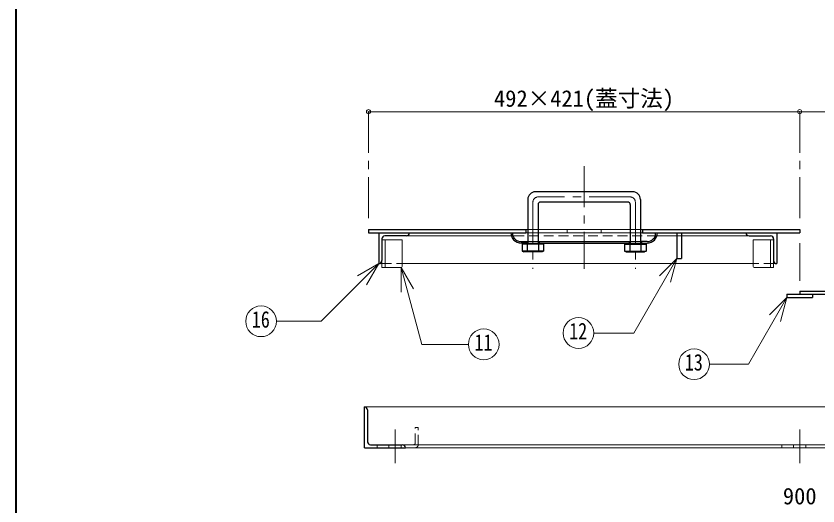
# Model space of a CAD drawing. Units: millimetres at full size, sheet at 1:8; details may follow other scales. Extents: x -1701 to 1539, y -1061 to 1187.
# Drawn here: x -1701 to -918, y -78 to 400 of the extents above; entities that cross this region are included whole.
import ezdxf
from ezdxf.enums import TextEntityAlignment as Align

# ---------------------------------------------------------------- set-up
doc = ezdxf.new("R2010")
doc.units = ezdxf.units.MM
doc.header["$LTSCALE"] = 8
doc.header["$PDMODE"] = 32
doc.header["$PDSIZE"] = 4
doc.linetypes.add('CHAIN1', pattern=[8, 5, -1, 1, -1])
doc.linetypes.add('DASHED1', pattern=[1.8, 1.2, -0.6])
doc.layers.add('0-6_補助線', color=4, linetype='Continuous', lineweight=9)
doc.styles.add('ＭＳ ゴシック', font='')
doc.styles.get('ＭＳ ゴシック').set_extended_font_data('MS Gothic')

msp = doc.modelspace()

# ---------------------------------------------------------------- linework, layer by layer
at = {"layer": '0-6_補助線', "color": 1, "lineweight": 40}
msp.add_line((-1700.972, -1060.763), (-1700.972, 1187.237), dxfattribs=at)
at = {"layer": '0-6_補助線'}
for p, q in [((-1356.972, 306.237), (-935.972, 306.237)), ((-514.972, 306.237), (-935.972, 306.237)), ((-1163.056, 191.237), (-1129.889, 191.237)), ((-1163.056, 188.037), (-1129.889, 188.037)), ((-1340.772, 181.237), (-1323.972, 181.237)), ((-1323.972, 155.237), (-1323.972, 181.237)), ((-1217.512, 185.037), (-1319.972, 185.037)), ((-1055.972, 185.037), (-1075.433, 185.037)), ((-985.472, 185.037), (-1051.472, 185.037)), ((-964.672, 181.237), (-981.472, 181.237)), ((-981.472, 155.237), (-981.472, 181.237)), ((-1343.972, 158.037), (-1346.972, 158.037)), ((-1323.972, 158.037), (-981.472, 158.037)), ((-961.472, 158.037), (-958.472, 158.037)), ((-1324.972, 154.237), (-1340.772, 154.237)), ((-980.472, 154.237), (-964.672, 154.237))]:
    msp.add_line(p, q, dxfattribs=at)
at = {"layer": '0-6_補助線', "linetype": 'CHAIN1'}
for p, q in [((-1356.972, 306.237), (-1356.972, 201.237)), ((-935.972, 306.237), (-935.972, 201.237)), ((-1146.472, 253.037), (-1146.472, 153.037)), ((-1101.472, 223.037), (-1191.472, 223.037)), ((-1196.472, 218.037), (-1196.472, 153.037)), ((-1096.472, 218.037), (-1096.472, 153.037)), ((-935.972, 178.037), (-935.972, 141.237)), ((-1330.972, -3.763), (-1330.972, -36.763)), ((-935.972, -3.763), (-935.972, -36.763))]:
    msp.add_line(p, q, dxfattribs=at)
at = {"layer": '0-6_補助線', "color": 5, "lineweight": 25}
for p, q in [((-1098.972, 228.037), (-1193.972, 228.037)), ((-1201.472, 220.537), (-1201.472, 177.537)), ((-1091.472, 220.537), (-1091.472, 177.537)), ((-1191.472, 215.537), (-1191.472, 177.537)), ((-1103.972, 218.037), (-1188.972, 218.037)), ((-1101.472, 215.537), (-1101.472, 177.537)), ((-1356.972, 191.237), (-1356.972, 188.037)), ((-1356.972, 191.237), (-1203.472, 191.237)), ((-1356.972, 188.037), (-1203.472, 188.037)), ((-1346.972, 188.037), (-1346.972, 158.037)), ((-1203.472, 191.237), (-1203.472, 188.037)), ((-1089.472, 191.237), (-935.972, 191.237)), ((-1089.472, 191.237), (-1089.472, 188.037)), ((-1089.472, 188.037), (-935.972, 188.037)), ((-1055.972, 188.037), (-1055.972, 163.037)), ((-1051.472, 188.037), (-1051.472, 163.037)), ((-958.472, 188.037), (-958.472, 158.037)), ((-935.972, 191.237), (-935.972, 188.037)), ((-1343.972, 182.037), (-1343.972, 161.037)), ((-1319.972, 185.037), (-1340.972, 185.037)), ((-985.472, 185.037), (-964.472, 185.037)), ((-961.472, 182.037), (-961.472, 161.037)), ((-1207.972, 179.537), (-1202.472, 179.537)), ((-1202.472, 178.037), (-1207.972, 178.037)), ((-1185.972, 177.037), (-1206.972, 177.037)), ((-1187.472, 177.537), (-1205.472, 177.537)), ((-1201.972, 177.037), (-1205.472, 177.537)), ((-1202.472, 179.537), (-1202.472, 178.037)), ((-1196.472, 177.537), (-1201.972, 177.037)), ((-1190.972, 177.037), (-1190.972, 170.037)), ((-1190.472, 179.537), (-1190.472, 178.037)), ((-1190.472, 178.037), (-1102.472, 178.037)), ((-1185.972, 177.037), (-1187.472, 177.537)), ((-1106.972, 177.037), (-1105.472, 177.537)), ((-1106.972, 177.037), (-1085.972, 177.037)), ((-1105.472, 177.537), (-1087.472, 177.537)), ((-1101.972, 177.037), (-1101.972, 170.037)), ((-1096.472, 177.537), (-1090.972, 177.037)), ((-1090.972, 177.037), (-1087.472, 177.537)), ((-1090.472, 179.537), (-1090.472, 178.037)), ((-1084.972, 179.537), (-1090.472, 179.537)), ((-1090.472, 178.037), (-1084.972, 178.037)), ((-1185.972, 170.037), (-1206.972, 170.037)), ((-1206.972, 170.037), (-1205.472, 169.537)), ((-1187.472, 169.537), (-1205.472, 169.537)), ((-1106.972, 170.037), (-1085.972, 170.037)), ((-1105.472, 169.537), (-1087.472, 169.537)), ((-1085.972, 170.037), (-1087.472, 169.537)), ((-1055.972, 163.037), (-1051.472, 163.037)), ((-948.472, 128.037), (-948.472, 124.837)), ((-948.472, 128.037), (-782.472, 128.037)), ((-935.972, 131.237), (-935.972, 128.037)), ((-935.972, 131.237), (-782.472, 131.237)), ((-923.472, 128.037), (-923.472, 124.837)), ((-948.472, 124.837), (-923.472, 124.837)), ((-1360.972, -21.763), (-1360.972, 18.237)), ((-1357.972, 15.237), (-1357.972, -15.763)), ((-1360.972, -21.763), (-1320.972, -21.763)), ((-1354.972, -18.763), (-1323.972, -18.763))]:
    msp.add_line(p, q, dxfattribs=at)
at = {"layer": '0-6_補助線', "color": 7, "lineweight": 18}
for p, q in [((-1201.472, 191.237), (-1203.472, 191.237)), ((-1203.472, 188.037), (-1201.472, 188.037)), ((-1191.472, 191.237), (-1163.056, 191.237)), ((-1163.056, 188.037), (-1191.472, 188.037)), ((-1163.056, 191.237), (-1163.056, 188.037)), ((-1129.889, 191.237), (-1129.889, 188.037)), ((-1129.889, 191.237), (-1101.472, 191.237)), ((-1101.472, 188.037), (-1129.889, 188.037)), ((-1091.472, 191.237), (-1089.472, 191.237)), ((-1089.472, 188.037), (-1091.472, 188.037)), ((-1340.772, 181.237), (-1343.972, 181.237)), ((-1340.772, 181.237), (-1340.772, 154.237)), ((-964.672, 181.237), (-964.672, 154.237)), ((-964.672, 181.237), (-961.472, 181.237)), ((-1202.472, 179.537), (-1201.472, 179.537)), ((-1202.472, 178.037), (-1201.472, 178.037)), ((-1191.472, 179.537), (-1190.472, 179.537)), ((-1191.472, 178.037), (-1190.472, 178.037)), ((-1101.472, 179.537), (-1102.472, 179.537)), ((-1101.472, 178.037), (-1102.472, 178.037)), ((-1090.472, 179.537), (-1091.472, 179.537)), ((-1090.472, 178.037), (-1091.472, 178.037)), ((-1346.972, 158.037), (-1403.291, 101.719)), ((-1346.972, 158.037), (-1367.757, 146.037)), ((-1346.972, 158.037), (-1358.972, 137.252)), ((-1343.972, 161.037), (-1343.972, 154.237)), ((-1055.972, 163.037), (-1097.978, 90.28)), ((-1055.972, 163.037), (-1072.943, 146.066)), ((-1055.972, 163.037), (-1062.184, 139.854)), ((-961.472, 161.037), (-961.472, 154.237)), ((-1343.972, 154.237), (-1340.772, 154.237)), ((-1324.972, 154.237), (-1312.972, 133.452)), ((-1324.972, 154.237), (-1324.972, 130.237)), ((-1324.972, 154.237), (-1304.876, 79.236)), ((-961.472, 154.237), (-964.672, 154.237)), ((-948.472, 124.837), (-985.999, 59.838)), ((-948.472, 124.837), (-965.443, 107.866)), ((-948.472, 124.837), (-954.684, 101.654)), ((-1446.811, 101.719), (-1403.291, 101.719)), ((-1137.015, 90.28), (-1097.978, 90.28)), ((-1259.459, 79.236), (-1304.876, 79.236)), ((-1024.163, 59.838), (-985.999, 59.838)), ((-510.972, 18.237), (-1360.972, 18.237)), ((-1323.972, -18.763), (-547.972, -18.763)), ((-1320.972, -21.763), (-550.972, -21.763))]:
    msp.add_line(p, q, dxfattribs=at)
at = {"layer": '0-6_補助線', "linetype": 'DASHED1'}
for p, q in [((-1191.472, 191.237), (-1201.472, 191.237)), ((-1191.472, 188.037), (-1201.472, 188.037)), ((-1101.472, 191.237), (-1091.472, 191.237)), ((-1101.472, 188.037), (-1091.472, 188.037)), ((-1075.433, 185.037), (-1217.512, 185.037)), ((-1055.972, 185.037), (-1051.472, 185.037)), ((-1191.472, 179.537), (-1201.472, 179.537)), ((-1191.472, 178.037), (-1201.472, 178.037)), ((-1101.472, 179.537), (-1091.472, 179.537)), ((-1101.472, 178.037), (-1091.472, 178.037)), ((-1343.972, 158.037), (-1323.972, 158.037)), ((-961.472, 158.037), (-981.472, 158.037)), ((-1311.472, -1.763), (-1308.472, -1.763)), ((-1311.472, -17.263), (-1311.472, -1.763)), ((-1308.472, -18.763), (-1308.472, -1.763)), ((-1348.472, -21.763), (-1348.472, -18.763)), ((-1336.972, -18.763), (-1336.972, -21.763)), ((-1324.972, -18.763), (-1324.972, -21.763)), ((-953.472, -21.763), (-953.472, -18.763)), ((-941.972, -18.763), (-941.972, -21.763)), ((-929.972, -18.763), (-929.972, -21.763))]:
    msp.add_line(p, q, dxfattribs=at)
at = {"layer": '0-6_補助線', "color": 5, "lineweight": 25}
for points in [[(-1205.472, 177.537), (-1206.972, 177.037), (-1206.972, 170.037)], [(-1201.972, 177.037), (-1201.972, 170.037), (-1205.472, 169.537)], [(-1187.472, 177.537), (-1190.972, 177.037), (-1196.472, 177.537)], [(-1185.972, 177.037), (-1185.972, 170.037), (-1187.472, 169.537), (-1190.972, 170.037)], [(-1190.472, 179.537), (-1102.472, 179.537), (-1102.472, 178.037)], [(-1106.972, 177.037), (-1106.972, 170.037), (-1105.472, 169.537), (-1101.972, 170.037)], [(-1105.472, 177.537), (-1101.972, 177.037), (-1096.472, 177.537)], [(-1090.972, 177.037), (-1090.972, 170.037), (-1087.472, 169.537)], [(-1087.472, 177.537), (-1085.972, 177.037), (-1085.972, 170.037)], [(-1190.972, 170.037), (-1196.472, 169.537), (-1201.972, 170.037)], [(-1101.972, 170.037), (-1096.472, 169.537), (-1090.972, 170.037)]]:
    msp.add_lwpolyline(points, dxfattribs=at)
at = {"layer": '0-6_補助線', "color": 7, "lineweight": 18}
for centre in [(-1461.811, 101.719), (-1152.015, 90.28), (-1244.459, 79.236), (-1039.163, 59.838)]:
    msp.add_circle(centre, 15, dxfattribs=at)
at = {"layer": '0-6_補助線', "color": 5, "lineweight": 25}
for centre, radius, start, end in [((-1193.972, 220.537), 7.5, 90, 180), ((-1098.972, 220.537), 7.5, 0, 90), ((-1188.972, 215.537), 2.5, 90, 180), ((-1103.972, 215.537), 2.5, 0, 90), ((-1319.972, 188.037), 3, 270, 0), ((-1207.972, 188.037), 10, 180, 270), ((-1207.972, 188.037), 8.5, 180, 270), ((-1084.972, 188.037), 8.5, 270, 0), ((-1084.972, 188.037), 10, 270, 0), ((-985.472, 188.037), 3, 180, 270), ((-1340.972, 182.037), 3, 90, 180), ((-964.472, 182.037), 3, 0, 90), ((-1346.972, 161.037), 3, 270, 0), ((-958.472, 161.037), 3, 180, 270), ((-1360.972, 15.237), 3, 0, 90), ((-1354.972, -15.763), 3, 180, 270), ((-1323.972, -21.763), 3, 0, 90)]:
    msp.add_arc(centre, radius, start, end, dxfattribs=at)
at = {"layer": '0-6_補助線', "linetype": 'CHAIN1'}
for centre, start, end in [((-1191.472, 218.037), 90, 180), ((-1101.472, 218.037), 0, 90)]:
    msp.add_arc(centre, 5, start, end, dxfattribs=at)
at = {"layer": '0-6_補助線'}
for centre, start, end in [((-1324.972, 155.237), 270, 0), ((-980.472, 155.237), 180, 270)]:
    msp.add_arc(centre, 1, start, end, dxfattribs=at)
at = {"layer": '0-6_補助線', "linetype": 'DASHED1'}
for centre, radius in [((-1312.972, -17.263), 1.5), ((-1311.472, -18.763), 3)]:
    msp.add_arc(centre, radius, 270, 0, dxfattribs=at)
at = {"layer": '0-6_補助線', "color": 1}
for p in [(-1356.972, 306.237), (-935.972, 306.237)]:
    msp.add_point(p, dxfattribs=at)

# ---------------------------------------------------------------- texts
at = {"layer": '0-6_補助線', "color": 7, "style": 'ＭＳ ゴシック'}
for s, p in [('492×421(蓋寸法)', (-1234.472, 306.237)), ('900', (-952.472, -81.763))]:
    msp.add_text(s, height=16.13, dxfattribs=at).set_placement(p, align=Align.BOTTOM_LEFT)
at = {"layer": '0-6_補助線', "color": 7, "style": 'ＭＳ ゴシック', "width": 0.8}
for s, p in [('16', (-1470.811, 90.719)), ('12', (-1161.015, 79.28)), ('11', (-1253.459, 68.236)), ('13', (-1048.163, 48.838))]:
    msp.add_text(s, height=16.13, dxfattribs=at).set_placement(p, align=Align.BOTTOM_LEFT)

doc.saveas('drawing.dxf')
